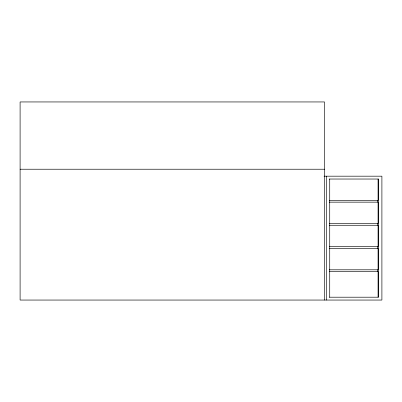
<?xml version="1.0" encoding="UTF-8"?>
<svg xmlns="http://www.w3.org/2000/svg" width="402" height="402" viewBox="0 0 402 402"><rect width="100%" height="100%" fill="white"/><g stroke="black" fill="none" stroke-linecap="round" stroke-linejoin="round"><path stroke-width="0.6" d="M20.1 169.227L324.53 169.227M324.017 176.182L381.9 176.182L381.9 300.053L20.1 300.053L20.1 101.947L324.53 101.947L324.53 300.053M329.248 179.031L378.548 179.031L378.548 297.204L329.248 297.204M329.248 200.437L378.071 200.437L378.071 179.031M329.248 202.151L378.071 202.151L378.071 223.557L329.248 223.557M329.248 225.271L378.071 225.271L378.071 246.682L329.248 246.682M329.248 248.391L378.071 248.391L378.071 269.802L329.248 269.802M329.248 271.516L378.071 271.516L378.071 297.204M377.669 200.437L377.669 202.151M377.669 223.557L377.669 225.271M377.669 246.682L377.669 248.391M377.669 269.802L377.669 271.516M329.725 179.031L329.725 297.204M326.369 176.182L326.369 300.053"/></g></svg>
